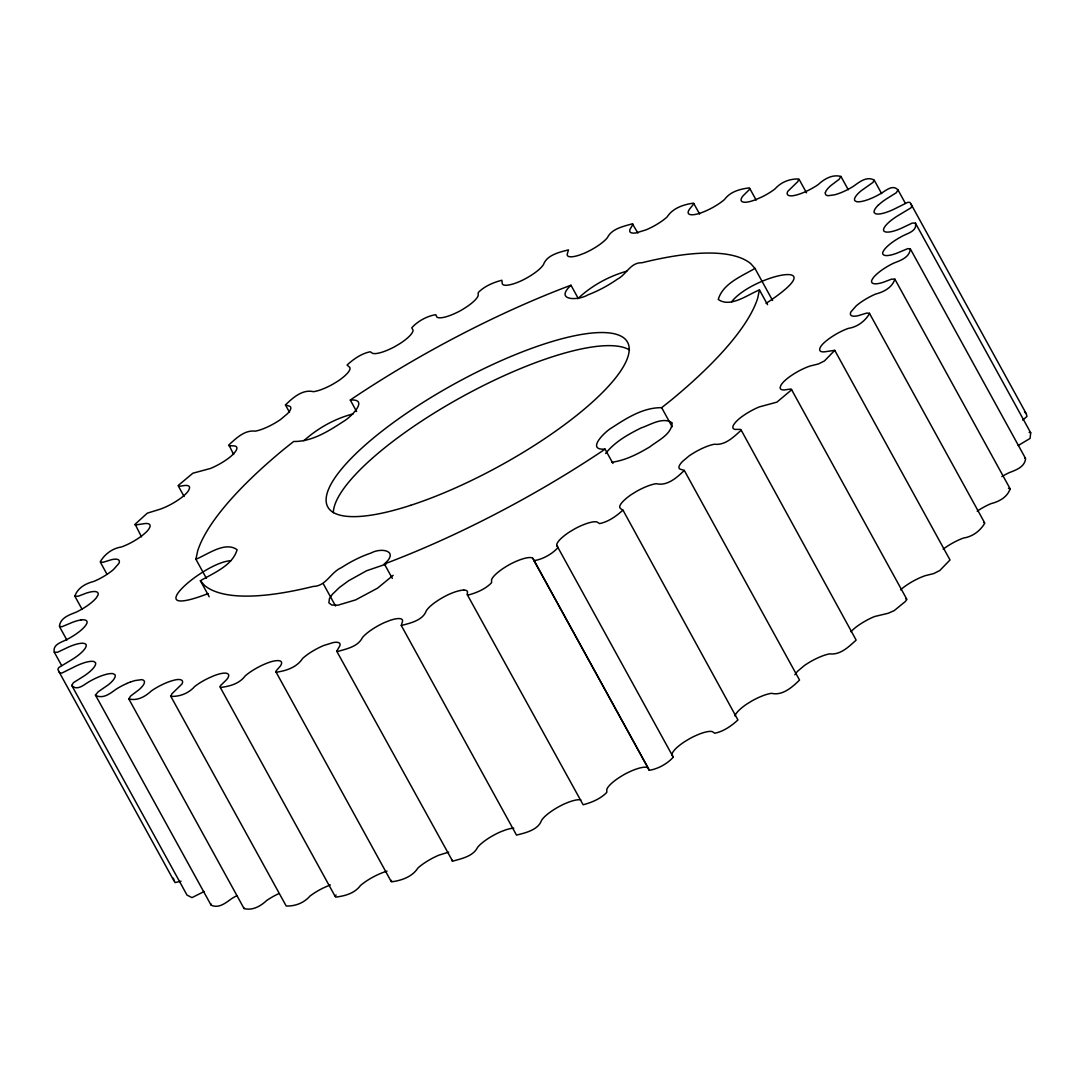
<?xml version="1.0" encoding="UTF-8"?>
<svg xmlns="http://www.w3.org/2000/svg" width="1085" height="1085" viewBox="0 0 1085 1085"><rect width="100%" height="100%" fill="white"/><g stroke="black" fill="none" stroke-linecap="round" stroke-linejoin="round"><path stroke-width="1.5" d="M878.24 205.187A24.182 6.619 -28.8 0 0 875.649 208.117A24.833 6.808 -28.8 0 0 874.293 210.666A25.497 6.985 -28.8 0 0 874.212 212.646L875.758 213.786A25.226 6.903 -28.8 0 0 879.772 213.921A24.697 6.768 -28.8 0 0 882.403 213.447A24.182 6.619 -28.8 0 0 885.387 212.646L888.629 211.521A22.527 6.171 -28.8 0 0 895.708 208.347L907.86 202.312L909.962 202.407L911.061 204.183L911.902 206.096L910.817 207.94L899.167 214.938A22.446 6.144 -28.8 0 0 894.176 218.139A22.812 6.252 -28.8 0 0 891.26 220.282A23.843 6.537 -28.8 0 0 887.652 223.442A24.412 6.686 -28.8 0 0 885.808 225.422A24.941 6.835 -28.8 0 0 884.478 227.267A25.24 6.917 -28.8 0 0 883.692 228.908L883.516 230.318A25.755 7.053 -28.8 0 0 884.75 231.634A25.321 6.944 -28.8 0 0 886.255 232.041L887.204 232.109A24.318 6.659 -28.8 0 0 892.06 231.498L893.525 231.119A22.88 6.266 -28.8 0 0 898.353 229.505A22.419 6.144 -28.8 0 0 901.879 227.999L912.254 223.076L915.455 223.171C917.49 231.525 906.653 233.438 901.581 236.557A22.432 6.144 -28.8 0 0 896.332 239.595A22.826 6.252 -28.8 0 0 893.131 241.724L891.653 242.796A24.073 6.591 -28.8 0 0 887.774 245.97A24.806 6.795 -28.8 0 0 884.817 249.048A25.348 6.944 -28.8 0 0 883.027 251.774L882.715 252.588A25.701 7.039 -28.8 0 0 883.068 254.378A25.213 6.903 -28.8 0 0 884.736 255.355A24.792 6.795 -28.8 0 0 886.499 255.572A24.073 6.591 -28.8 0 0 888.723 255.423L890.012 255.206A22.636 6.198 -28.8 0 0 897.797 252.819L907.928 248.573L910.342 249.224C909.244 257.66 900.469 260.454 893.728 263.126A22.622 6.198 -28.8 0 0 884.953 267.981A23.422 6.415 -28.8 0 0 881.793 270.111A24.304 6.659 -28.8 0 0 877.616 273.352A25.104 6.876 -28.8 0 0 873.452 277.516L871.77 280.242A25.484 6.985 -28.8 0 0 871.716 282.209A25.186 6.903 -28.8 0 0 872.408 283.104L872.977 283.416A24.033 6.591 -28.8 0 0 876.504 283.795L877.697 283.66A22.527 6.171 -28.8 0 0 883.543 282.195L891.49 279.157L894.894 279.184C892.101 287.579 883.909 291.946 875.812 293.994A22.514 6.171 -28.8 0 0 868.665 297.439A23.612 6.469 -28.8 0 0 861.938 301.535A24.792 6.795 -28.8 0 0 856.187 305.889L850.884 311.951A25.253 6.917 -28.8 0 0 850.559 314.65A24.738 6.781 -28.8 0 0 851.264 315.518A23.965 6.564 -28.8 0 0 853.38 316.169A23.124 6.334 -28.8 0 0 855.441 316.142A22.609 6.198 -28.8 0 0 858.004 315.735L866.915 313.022L869.505 313.633C864.881 321.391 857.313 327.019 848.267 328.402A22.459 6.157 -28.8 0 0 841.255 331.386A23.436 6.415 -28.8 0 0 835.992 334.207A24.426 6.686 -28.8 0 0 830.988 337.354A25.199 6.903 -28.8 0 0 823.935 342.901L822.796 343.999A25.809 7.066 -28.8 0 0 820.558 346.915A25.186 6.903 -28.8 0 0 819.69 349.234L819.69 349.858A24.195 6.632 -28.8 0 0 820.585 351.242L821.169 351.54A22.826 6.252 -28.8 0 0 823.759 351.865A22.473 6.157 -28.8 0 0 826.173 351.594L834.758 350.333L824.451 360.952L818.429 363.95L810.169 365.998A22.595 6.184 -28.8 0 0 805.07 367.964A23.395 6.415 -28.8 0 0 799.781 370.5A24.223 6.632 -28.8 0 0 796.268 372.453A24.684 6.768 -28.8 0 0 792.85 374.542A25.131 6.89 -28.8 0 0 789.636 376.753A25.457 6.971 -28.8 0 0 786.666 379.018L784.157 381.269A25.43 6.971 -28.8 0 0 780.997 385.161L780.169 387.426A23.802 6.524 -28.8 0 0 780.671 389.027A23.205 6.361 -28.8 0 0 781.756 389.664A22.5 6.157 -28.8 0 0 784.482 389.922L790.368 389.067L791.602 389.813L776.887 402.142L759.31 406.902A23.748 6.51 -28.8 0 0 754.034 409.303A24.494 6.713 -28.8 0 0 750.467 411.188A25.186 6.903 -28.8 0 0 741.964 416.599L740.404 417.752A25.687 7.039 -28.8 0 0 736.688 421.089A25.226 6.917 -28.8 0 0 734.192 424.018A24.752 6.781 -28.8 0 0 733.229 425.686A24.087 6.605 -28.8 0 0 732.863 427.11A22.988 6.293 -28.8 0 0 733.935 429.009A22.351 6.13 -28.8 0 0 735.399 429.429L740.296 429.362L740.906 430.487C733.609 436.997 725.2 445.542 714.472 444.24A22.704 6.225 -28.8 0 0 708.532 445.827A23.422 6.415 -28.8 0 0 705.182 447.115A24.155 6.619 -28.8 0 0 701.656 448.675A24.724 6.768 -28.8 0 0 698.062 450.478A25.267 6.917 -28.8 0 0 692.678 453.571A25.769 7.066 -28.8 0 0 689.219 455.822L682.601 461.369A24.657 6.754 -28.8 0 0 680.173 464.258A24.182 6.619 -28.8 0 0 679.264 465.899A23.45 6.429 -28.8 0 0 678.939 467.296A22.487 6.157 -28.8 0 0 680.159 469.14L684.282 470.415C677.189 477.441 667.167 486.351 656.357 483.693A22.826 6.252 -28.8 0 0 652.261 484.547L650.729 485.009A24.155 6.619 -28.8 0 0 645.724 486.853A24.724 6.781 -28.8 0 0 642.171 488.44A25.172 6.89 -28.8 0 0 636.664 491.288L631.294 494.597A25.308 6.93 -28.8 0 0 624.282 500.144A24.602 6.741 -28.8 0 0 621.515 503.114A23.802 6.524 -28.8 0 0 620.362 504.851A23.138 6.334 -28.8 0 0 619.779 506.356A22.527 6.171 -28.8 0 0 620.105 508.078L622.695 510.303C616.361 516.202 608.129 521.939 599.517 523.607L597.103 522.007A22.432 6.144 -28.8 0 0 594.322 521.777A22.812 6.252 -28.8 0 0 591.867 522.102L590.484 522.414A24.073 6.591 -28.8 0 0 585.832 523.824A24.833 6.808 -28.8 0 0 580.597 525.927A25.497 6.985 -28.8 0 0 575.036 528.68L569.571 531.935A25.226 6.903 -28.8 0 0 563.481 536.356A24.697 6.768 -28.8 0 0 561.067 538.472A24.182 6.619 -28.8 0 0 559.128 540.479L557.731 542.31A22.527 6.171 -28.8 0 0 556.727 545.28L673.256 757.154C667.519 763.704 657.863 769.021 649.264 770.296L648.138 767.963A22.446 6.144 -28.8 0 0 646.104 767.231A22.812 6.252 -28.8 0 0 644.083 767.231A23.843 6.537 -28.8 0 0 640.191 767.895A24.412 6.686 -28.8 0 0 637.126 768.777A24.941 6.835 -28.8 0 0 633.748 769.997A25.24 6.917 -28.8 0 0 630.141 771.516L626.357 773.334A25.755 7.053 -28.8 0 0 620.851 776.507A25.321 6.944 -28.8 0 0 617.528 778.691L615.982 779.776A24.318 6.659 -28.8 0 0 610.814 784.048L609.797 785.065A22.88 6.266 -28.8 0 0 607.573 787.859A22.419 6.144 -28.8 0 0 606.813 789.46L606.786 792.389C600.737 798.736 591.501 802.615 583.12 804.758L467.296 594.702L467.486 591.691A22.432 6.144 -28.8 0 0 466.265 590.471A22.826 6.252 -28.8 0 0 464.719 590.118L463.756 590.091M233.655 454.493L228.854 444.891C236.137 438.367 244.559 429.823 255.273 431.138A22.704 6.225 -28.8 0 0 261.214 429.538A23.422 6.415 -28.8 0 0 264.577 428.249A24.155 6.619 -28.8 0 0 268.09 426.69A24.724 6.768 -28.8 0 0 271.698 424.886A25.267 6.917 -28.8 0 0 277.068 421.794A25.769 7.066 -28.8 0 0 280.527 419.542L287.145 413.995A24.657 6.754 -28.8 0 0 289.573 411.106A24.182 6.619 -28.8 0 0 290.495 409.465A23.45 6.429 -28.8 0 0 290.821 408.068A22.487 6.157 -28.8 0 0 289.6 406.224L285.463 404.949C292.57 397.937 302.579 389.013 313.389 391.671A22.826 6.252 -28.8 0 0 317.485 390.817L319.031 390.369A24.155 6.619 -28.8 0 0 324.022 388.511A24.724 6.781 -28.8 0 0 327.589 386.925A25.172 6.89 -28.8 0 0 333.081 384.076L338.466 380.767A25.308 6.93 -28.8 0 0 345.464 375.234A24.602 6.741 -28.8 0 0 348.231 372.264A23.802 6.524 -28.8 0 0 349.397 370.514A23.138 6.334 -28.8 0 0 349.967 369.008A22.527 6.171 -28.8 0 0 349.641 367.286L347.064 365.062C353.398 359.162 361.63 353.425 370.243 351.771L372.643 353.357A22.432 6.144 -28.8 0 0 375.424 353.588A22.812 6.252 -28.8 0 0 377.892 353.262L379.262 352.964A24.073 6.591 -28.8 0 0 383.914 351.554A24.833 6.808 -28.8 0 0 389.149 349.438A25.497 6.985 -28.8 0 0 394.723 346.698L400.189 343.443A25.226 6.903 -28.8 0 0 406.278 339.008A24.697 6.768 -28.8 0 0 408.692 336.892A24.182 6.619 -28.8 0 0 410.618 334.885L412.015 333.054A22.527 6.171 -28.8 0 0 413.032 330.084L411.744 327.846C417.481 321.296 427.137 315.979 435.736 314.704L436.862 317.037A22.446 6.144 -28.8 0 0 438.896 317.769A22.812 6.252 -28.8 0 0 440.917 317.769A23.843 6.537 -28.8 0 0 444.809 317.105A24.412 6.686 -28.8 0 0 447.874 316.223A24.941 6.835 -28.8 0 0 451.252 315.003A25.24 6.917 -28.8 0 0 454.859 313.484L458.643 311.666A25.755 7.053 -28.8 0 0 464.149 308.493A25.321 6.944 -28.8 0 0 467.472 306.309L469.018 305.224A24.318 6.659 -28.8 0 0 474.186 300.952L475.203 299.935A22.88 6.266 -28.8 0 0 477.427 297.141A22.419 6.144 -28.8 0 0 478.187 295.54L478.214 292.611C484.263 286.264 493.499 282.385 501.88 280.242L502.274 283.673A22.432 6.144 -28.8 0 0 503.481 284.894A22.826 6.252 -28.8 0 0 505.027 285.246L506.003 285.274A24.168 6.619 -28.8 0 0 509.624 284.826A24.806 6.795 -28.8 0 0 514.168 283.605A25.348 6.944 -28.8 0 0 519.444 281.598L521.329 280.771A25.701 7.039 -28.8 0 0 526.957 277.855A25.213 6.903 -28.8 0 0 532.152 274.695A24.792 6.795 -28.8 0 0 535.258 272.525A24.073 6.591 -28.8 0 0 538.024 270.382L539.245 269.324A22.636 6.198 -28.8 0 0 543.504 264.482C546.948 254.921 559.765 252.1 568.486 249.889L567.238 254.107A22.622 6.198 -28.8 0 0 568.648 256.467A23.422 6.415 -28.8 0 0 570.235 256.779A24.304 6.659 -28.8 0 0 573.585 256.575A25.104 6.876 -28.8 0 0 579.566 255.043L584.991 252.941A25.484 6.985 -28.8 0 0 590.565 250.187A25.186 6.903 -28.8 0 0 594.119 248.18L595.828 247.136A24.033 6.591 -28.8 0 0 601.958 242.85L603.26 241.779A22.527 6.171 -28.8 0 0 607.369 237.696C611.926 228.474 623.495 226.453 632.365 223.795L637.899 233.017M740.974 429.728L856.146 640.109C848.863 646.633 840.441 655.177 829.727 653.862A22.704 6.225 -28.8 0 0 823.786 655.462A23.422 6.415 -28.8 0 0 820.423 656.75A24.155 6.619 -28.8 0 0 816.91 658.31A24.724 6.768 -28.8 0 0 813.302 660.114A25.267 6.917 -28.8 0 0 807.932 663.206A25.769 7.066 -28.8 0 0 804.473 665.458L797.855 671.005A24.657 6.754 -28.8 0 0 795.427 673.894A24.182 6.619 -28.8 0 0 794.898 674.748M513.775 828.208A24.304 6.659 -28.8 0 0 511.415 828.425A25.104 6.876 -28.8 0 0 505.434 829.957L500.009 832.059A25.484 6.985 -28.8 0 0 494.435 834.813A25.186 6.903 -28.8 0 0 490.881 836.82L489.172 837.864A24.033 6.591 -28.8 0 0 483.042 842.15L481.74 843.221A22.527 6.171 -28.8 0 0 477.631 847.304C473.074 856.526 461.505 858.547 452.635 861.205L336.73 651.203L339.564 646.307A22.514 6.171 -28.8 0 0 339.863 643.663A23.612 6.469 -28.8 0 0 337.72 642.388A24.792 6.795 -28.8 0 0 333.421 642.51L323.642 645.534A25.253 6.917 -28.8 0 0 316.359 649.033A24.738 6.781 -28.8 0 0 312.846 651.027A23.965 6.564 -28.8 0 0 307.977 654.187A23.124 6.334 -28.8 0 0 305.102 656.344A22.609 6.198 -28.8 0 0 302.606 658.473C296.87 667.383 286.047 670.883 276.173 672.225L276.241 670.747L280.201 666.217A22.459 6.157 -28.8 0 0 281.612 663.071A23.436 6.415 -28.8 0 0 281.042 661.524A24.426 6.686 -28.8 0 0 279.143 660.711A25.199 6.903 -28.8 0 0 273.325 661.158L271.779 661.524A25.809 7.066 -28.8 0 0 266.612 663.315A25.186 6.903 -28.8 0 0 261.227 665.688L259.437 666.583A24.195 6.632 -28.8 0 0 254.188 669.499L252.507 670.53A22.826 6.252 -28.8 0 0 247.868 673.744A22.473 6.157 -28.8 0 0 245.183 675.928C239.446 683.713 229.884 686.262 220.811 687.442L220.092 686.385L220.811 685.34L226.738 679.508A22.595 6.184 -28.8 0 0 228.365 676.918A23.395 6.415 -28.8 0 0 228.623 674.951A24.223 6.632 -28.8 0 0 228.04 674.016A24.684 6.768 -28.8 0 0 226.887 673.392A25.131 6.89 -28.8 0 0 225.165 673.12A25.457 6.971 -28.8 0 0 222.886 673.229L220.024 673.771A25.43 6.971 -28.8 0 0 213.365 675.982L208.049 678.342A23.802 6.524 -28.8 0 0 202.759 681.136A23.205 6.361 -28.8 0 0 199.382 683.197A22.5 6.157 -28.8 0 0 194.744 686.452C188.709 693.301 179.947 696.733 170.942 696.367L171.891 693.817L181.941 684.038A23.748 6.51 -28.8 0 0 182.578 681.882A24.494 6.713 -28.8 0 0 182.266 680.797A25.186 6.903 -28.8 0 0 178.903 679.508L177.791 679.508A25.687 7.039 -28.8 0 0 173.559 680.322A25.226 6.917 -28.8 0 0 168.704 681.855A24.752 6.781 -28.8 0 0 165.259 683.238A24.087 6.605 -28.8 0 0 161.733 684.866A22.988 6.293 -28.8 0 0 154.748 688.704A22.351 6.13 -28.8 0 0 151.439 690.86C145.376 696.516 137.334 701.195 128.803 698.916L130.661 696L138.853 689.829A22.704 6.225 -28.8 0 0 142.732 685.828A23.422 6.415 -28.8 0 0 143.857 684.092A24.155 6.619 -28.8 0 0 144.386 682.601A24.724 6.768 -28.8 0 0 144.346 681.366A25.267 6.917 -28.8 0 0 143.152 680.078A25.769 7.066 -28.8 0 0 141.593 679.658L135.137 680.553A24.657 6.754 -28.8 0 0 130.349 682.085M451.984 860.839L452.052 860.066M633.016 224.161L630.182 229.057A22.514 6.171 -28.8 0 0 629.883 231.702A23.612 6.469 -28.8 0 0 632.026 232.977A24.792 6.795 -28.8 0 0 636.325 232.855L646.117 229.83A25.253 6.917 -28.8 0 0 653.401 226.331A24.738 6.781 -28.8 0 0 656.9 224.337A23.965 6.564 -28.8 0 0 661.769 221.177A23.124 6.334 -28.8 0 0 664.657 219.021A22.609 6.198 -28.8 0 0 667.153 216.891C672.876 207.981 683.699 204.482 693.573 203.139L699.594 214.03M141.484 536.844L135.11 524.231L147.289 513.178L159.59 509.367A22.595 6.184 -28.8 0 0 164.676 507.414A23.395 6.415 -28.8 0 0 169.979 504.864A24.223 6.632 -28.8 0 0 173.492 502.911A24.684 6.768 -28.8 0 0 176.896 500.822A25.131 6.89 -28.8 0 0 180.124 498.612A25.457 6.971 -28.8 0 0 183.094 496.347L185.603 494.095A25.43 6.971 -28.8 0 0 188.749 490.203L189.577 487.938A23.802 6.524 -28.8 0 0 189.075 486.351A23.205 6.361 -28.8 0 0 188.003 485.7A22.5 6.157 -28.8 0 0 185.277 485.443L179.378 486.297L178.143 485.551L192.859 473.223L210.449 468.462A23.748 6.51 -28.8 0 0 215.712 466.062A24.494 6.713 -28.8 0 0 219.279 464.177A25.186 6.903 -28.8 0 0 227.782 458.779L229.342 457.612A25.687 7.039 -28.8 0 0 233.072 454.289A25.226 6.917 -28.8 0 0 235.567 451.346A24.752 6.781 -28.8 0 0 236.516 449.678A24.087 6.605 -28.8 0 0 236.883 448.254A22.988 6.293 -28.8 0 0 235.825 446.355A22.351 6.13 -28.8 0 0 234.346 445.935L228.786 445.637M834.758 350.333L950.012 559.968L939.705 570.588L933.67 573.585L925.41 575.633A22.595 6.184 -28.8 0 0 920.324 577.586A23.395 6.415 -28.8 0 0 915.021 580.136A24.223 6.632 -28.8 0 0 911.509 582.089A24.684 6.768 -28.8 0 0 908.104 584.178A25.131 6.89 -28.8 0 0 904.876 586.388A25.457 6.971 -28.8 0 0 901.906 588.653L900.55 589.806M82.162 609.458L74.851 596.18C77.645 587.785 85.851 583.418 93.947 581.37A22.514 6.171 -28.8 0 0 101.081 577.925A23.612 6.469 -28.8 0 0 107.808 573.829A24.792 6.795 -28.8 0 0 113.559 569.476L118.875 563.427A25.253 6.917 -28.8 0 0 119.201 560.714A24.738 6.781 -28.8 0 0 118.482 559.846A23.965 6.564 -28.8 0 0 116.38 559.195A23.124 6.334 -28.8 0 0 114.305 559.223A22.609 6.198 -28.8 0 0 111.741 559.629L102.844 562.342L100.254 561.732C104.879 553.974 112.433 548.345 121.493 546.962A22.459 6.157 -28.8 0 0 128.491 543.978A23.436 6.415 -28.8 0 0 133.767 541.157A24.426 6.686 -28.8 0 0 138.771 538.011A25.199 6.903 -28.8 0 0 145.81 532.464L146.95 531.365A25.809 7.066 -28.8 0 0 149.188 528.449A25.186 6.903 -28.8 0 0 150.069 526.13L150.055 525.52A24.195 6.632 -28.8 0 0 149.174 524.123L148.591 523.824A22.826 6.252 -28.8 0 0 145.987 523.499A22.473 6.157 -28.8 0 0 143.573 523.77L134.988 525.031M894.894 279.184L1010.149 488.82C1007.355 497.215 999.149 501.582 991.053 503.63A22.514 6.171 -28.8 0 0 983.919 507.075A23.612 6.469 -28.8 0 0 977.192 511.171M206.421 578.373L195.897 559.236L197.714 550.787A318.705 87.315 -28.8 0 1 284.189 449.014L293.682 441.486C312.073 441.744 328.782 431.03 343.674 421.292C349.872 417.996 370.094 398.548 350.292 400.053L356.599 411.527M772.588 300.491L754.957 268.415C741.692 276.227 722.908 283.497 718.256 299.433C730.205 308.113 747.606 294.713 759.446 289.926L757.642 298.375A318.705 87.315 -28.8 0 1 671.154 400.148L661.66 407.675C643.269 407.417 626.56 418.132 611.669 427.87C605.471 431.165 585.249 450.614 605.05 449.109L612.944 463.444M173.288 878.172L175.038 882.593L181.032 881.21M236.869 895.654A22.487 6.157 -28.8 0 0 231.607 898.678C225.761 902.828 218.709 908.877 211.073 905.121L95.439 695.051L98.165 691.81L108.568 684.608A22.826 6.252 -28.8 0 0 111.958 681.489L112.84 680.526A24.155 6.619 -28.8 0 0 114.671 677.867A24.724 6.781 -28.8 0 0 115.186 676.362A25.172 6.89 -28.8 0 0 114.847 674.612L113.016 673.649A25.308 6.93 -28.8 0 0 107.144 674.124A24.602 6.741 -28.8 0 0 102.573 675.44A23.802 6.524 -28.8 0 0 99.223 676.701A23.138 6.334 -28.8 0 0 95.724 678.233A22.527 6.171 -28.8 0 0 90.34 681.027C85.05 683.523 77.55 691.81 71.746 685.435L73.441 682.655L83.192 676.552A22.432 6.144 -28.8 0 0 87.817 673.283A22.812 6.252 -28.8 0 0 90.367 671.154L91.479 670.123A24.073 6.591 -28.8 0 0 94.069 667.221A24.833 6.808 -28.8 0 0 95.453 664.698A25.497 6.985 -28.8 0 0 95.534 662.718L94.002 661.579A25.226 6.903 -28.8 0 0 89.987 661.443A24.697 6.768 -28.8 0 0 87.343 661.918A24.073 6.591 -28.8 0 0 84.372 662.704L81.117 663.857A22.527 6.171 -28.8 0 0 74.051 667.017L61.899 673.053L59.783 672.958L58.685 671.181L57.858 669.269L58.943 667.424L70.579 660.426A22.446 6.144 -28.8 0 0 75.584 657.225A22.812 6.252 -28.8 0 0 78.486 655.082A23.843 6.537 -28.8 0 0 82.107 651.922A24.412 6.686 -28.8 0 0 83.938 649.942A24.941 6.835 -28.8 0 0 85.281 648.098A25.24 6.917 -28.8 0 0 86.054 646.457L86.244 645.046A25.755 7.053 -28.8 0 0 85.01 643.731A25.321 6.944 -28.8 0 0 83.491 643.324L82.555 643.256A24.318 6.659 -28.8 0 0 77.686 643.866L76.235 644.246A22.88 6.266 -28.8 0 0 71.407 645.86A22.419 6.144 -28.8 0 0 67.867 647.365L57.505 652.288L54.291 652.193C52.27 643.839 63.106 641.927 68.179 638.807A22.432 6.144 -28.8 0 0 73.427 635.769A22.826 6.252 -28.8 0 0 76.615 633.64L78.093 632.569A24.168 6.619 -28.8 0 0 81.999 629.368A24.806 6.795 -28.8 0 0 84.942 626.316A25.348 6.944 -28.8 0 0 86.732 623.59L87.044 622.776A25.701 7.039 -28.8 0 0 86.692 620.986A25.213 6.903 -28.8 0 0 85.023 620.01A24.792 6.795 -28.8 0 0 83.26 619.793A24.168 6.619 -28.8 0 0 81.036 619.874M210.68 904.687L210.938 903.819M825.359 192.764A24.724 6.768 -28.8 0 0 825.414 193.998A25.267 6.917 -28.8 0 0 826.594 195.286A25.769 7.066 -28.8 0 0 828.153 195.707L834.609 194.812A24.657 6.754 -28.8 0 0 839.41 193.279A24.182 6.619 -28.8 0 0 842.828 191.896A23.45 6.429 -28.8 0 0 846.354 190.255A22.487 6.157 -28.8 0 0 853.393 186.322C859.239 182.171 866.291 176.123 873.927 179.879L873.127 182.294L861.178 190.757A22.826 6.252 -28.8 0 0 857.787 193.876L856.906 194.852A24.155 6.619 -28.8 0 0 855.088 197.497A24.724 6.781 -28.8 0 0 854.56 199.003A25.172 6.89 -28.8 0 0 854.899 200.752L856.73 201.715A25.308 6.93 -28.8 0 0 862.616 201.24A24.602 6.741 -28.8 0 0 867.186 199.925A23.802 6.524 -28.8 0 0 870.536 198.663A23.138 6.334 -28.8 0 0 874.022 197.131A22.527 6.171 -28.8 0 0 879.406 194.337C884.709 191.842 892.209 183.555 898 189.929L905.31 203.22M693.912 203.695L689.545 209.147A22.459 6.157 -28.8 0 0 688.148 212.294A23.436 6.415 -28.8 0 0 688.717 213.84A24.426 6.686 -28.8 0 0 690.602 214.654A25.199 6.903 -28.8 0 0 696.434 214.22L697.967 213.853A25.809 7.066 -28.8 0 0 703.148 212.05A25.186 6.903 -28.8 0 0 708.532 209.676L710.322 208.795A24.195 6.632 -28.8 0 0 715.571 205.865L717.239 204.834A22.826 6.252 -28.8 0 0 721.891 201.62A22.473 6.157 -28.8 0 0 724.577 199.437C730.3 191.652 739.861 189.102 748.935 187.922L749.667 188.98L748.935 190.024L743.022 195.856A22.595 6.184 -28.8 0 0 741.38 198.446A23.395 6.415 -28.8 0 0 741.136 200.413A24.223 6.632 -28.8 0 0 741.706 201.349A24.684 6.768 -28.8 0 0 742.859 201.973A25.131 6.89 -28.8 0 0 744.581 202.244A25.457 6.971 -28.8 0 0 746.86 202.135L749.735 201.593A25.43 6.971 -28.8 0 0 756.394 199.382L761.711 197.022A23.802 6.524 -28.8 0 0 766.986 194.229A23.205 6.361 -28.8 0 0 770.364 192.167A22.5 6.157 -28.8 0 0 775.016 188.912C781.037 182.063 789.799 178.645 798.804 178.998L797.868 181.548L787.805 191.326A23.748 6.51 -28.8 0 0 787.181 193.483A24.494 6.713 -28.8 0 0 787.493 194.568A25.186 6.903 -28.8 0 0 790.856 195.856L791.969 195.856A25.687 7.039 -28.8 0 0 796.2 195.042A25.226 6.917 -28.8 0 0 801.042 193.51A24.752 6.781 -28.8 0 0 804.487 192.126A24.087 6.605 -28.8 0 0 808.013 190.499A22.988 6.293 -28.8 0 0 815.011 186.661A22.351 6.13 -28.8 0 0 818.307 184.504C824.369 178.849 832.412 174.17 840.943 176.448L848.253 189.726M684.282 470.415L799.536 680.051C792.43 687.063 782.421 695.987 771.611 693.329A22.826 6.252 -28.8 0 0 767.515 694.183L765.969 694.631A24.155 6.619 -28.8 0 0 760.978 696.489A24.724 6.781 -28.8 0 0 757.411 698.075A25.172 6.89 -28.8 0 0 751.919 700.924L746.534 704.233A25.308 6.93 -28.8 0 0 739.536 709.766A24.602 6.741 -28.8 0 0 736.769 712.736A23.802 6.524 -28.8 0 0 735.603 714.486A23.138 6.334 -28.8 0 0 735.033 715.991M448.675 852.145L438.882 855.17A25.253 6.917 -28.8 0 0 431.599 858.669A24.738 6.781 -28.8 0 0 428.1 860.663A23.965 6.564 -28.8 0 0 423.231 863.823A23.124 6.334 -28.8 0 0 420.343 865.979A22.609 6.198 -28.8 0 0 417.847 868.109C412.124 877.019 401.301 880.518 391.427 881.861L391.495 880.383M195.897 559.236C207.737 554.476 225.124 541.008 237.1 549.715C232.448 565.665 213.664 572.934 200.386 580.733L204.55 585.466A318.705 87.315 -28.8 0 0 313.334 586.415C326.11 586.226 330.532 572.365 341.382 567.672C350.658 561.637 360.586 556.537 371.097 553.011C381.784 547.138 399.497 551.099 384.361 563.929L392.322 578.4M336.065 894.976L335.333 896.02L336.065 897.078C345.138 895.898 354.7 893.348 360.423 885.563A22.473 6.157 -28.8 0 1 363.109 883.38A22.826 6.252 -28.8 0 1 367.761 880.166L369.429 879.135A24.195 6.632 -28.8 0 1 374.678 876.205L376.468 875.324A25.186 6.903 -28.8 0 1 381.852 872.95A25.809 7.066 -28.8 0 1 387.033 871.147M605.647 453.476C614.734 441.839 628.093 434.434 641.086 427.951C650.39 424.859 662.989 416.491 672.171 422.906C671.615 434.42 657.985 440.442 649.929 446.803C638.17 453.842 625.557 460.393 611.818 462.278M393.163 575.308L377.566 588.151L355.663 599.883L337.991 605.172L331.834 605.05L328.863 602.867L329.433 598.608L332.173 594.512L339.469 587.446L348.583 580.773L366.567 570.764L386.016 564.119M578.142 298.266L570.981 285.233C553.947 300.857 578.183 300.87 587.962 294.849C598.35 290.888 608.21 285.572 617.324 279.198C626.587 274.546 630.29 262.339 642.008 262.746A318.705 87.315 -28.8 0 1 750.793 263.696L754.957 268.415M577.79 298.728C591.474 285.735 608.631 276.336 626.75 271.182M731.643 301.766C752.651 274.885 837.227 256.521 766.078 303.366M878.28 205.241L879.379 204.211A22.812 6.252 -28.8 0 1 881.942 202.081A22.432 6.144 -28.8 0 1 886.553 198.813L896.305 192.723L898 189.929M303.814 440.768C317.783 428.141 334.872 418.634 353.127 413.887M350.292 400.053L353.629 397.747A318.705 87.315 -28.8 0 1 568.608 286.087L570.981 285.233M605.05 449.109L601.727 451.414A318.705 87.315 -28.8 0 1 386.748 563.074L384.361 563.929M1022.694 420.071L1026.966 416.464L1026.315 413.819L911.061 204.183M204.265 891.463L191.95 897.634L187 895.071L71.746 685.435M1018.218 445.515L1030.058 438.448L1030.709 432.806L915.455 223.171M208.144 593.59C135.557 621.474 204.658 561.42 230.847 560.769M81.022 619.942L79.747 620.159A22.636 6.198 -28.8 0 0 71.949 622.546L61.818 626.791L59.404 626.14C60.502 617.704 69.291 614.91 76.031 612.238A22.622 6.198 -28.8 0 0 84.793 607.383A23.422 6.415 -28.8 0 0 87.953 605.254A24.304 6.659 -28.8 0 0 92.13 602.012A25.104 6.876 -28.8 0 0 96.294 597.862L97.975 595.122A25.484 6.985 -28.8 0 0 98.043 593.156A25.186 6.903 -28.8 0 0 97.338 592.261L96.782 591.949A24.033 6.591 -28.8 0 0 93.242 591.569L92.049 591.705A22.527 6.171 -28.8 0 0 86.203 593.169L78.269 596.207L74.851 596.18M1008.453 488.358L1010.149 488.82M1029.136 432.345L1030.709 432.806M905.622 598.703L906.857 599.449L905.433 601.429L894.216 610.611L888.262 613.242L874.551 616.538A23.748 6.51 -28.8 0 0 869.288 618.938A24.494 6.713 -28.8 0 0 865.721 620.823A25.186 6.903 -28.8 0 0 857.218 626.221L855.658 627.388A25.687 7.039 -28.8 0 0 851.928 630.711A25.226 6.917 -28.8 0 0 850.966 631.741M336.73 651.203L337.381 651.57C346.264 648.911 357.819 646.891 362.376 637.668A22.527 6.171 -28.8 0 1 366.486 633.586L367.801 632.514A24.033 6.591 -28.8 0 1 373.932 628.229L375.627 627.184A25.186 6.903 -28.8 0 1 379.194 625.177A25.484 6.985 -28.8 0 1 384.755 622.437L390.18 620.322A25.104 6.876 -28.8 0 1 396.174 618.789A24.304 6.659 -28.8 0 1 399.511 618.586A23.422 6.415 -28.8 0 1 401.097 618.898A22.622 6.198 -28.8 0 1 402.521 621.257L401.274 625.475C409.994 623.265 422.811 620.444 426.256 610.882A22.636 6.198 -28.8 0 1 430.514 606.04L431.735 604.982A24.073 6.591 -28.8 0 1 434.488 602.84A24.792 6.795 -28.8 0 1 437.608 600.67A25.213 6.903 -28.8 0 1 442.802 597.51A25.701 7.039 -28.8 0 1 448.417 594.594L450.316 593.766A25.348 6.944 -28.8 0 1 455.578 591.759A24.806 6.795 -28.8 0 1 460.121 590.538M401.274 625.475L516.514 835.111C525.235 832.9 538.052 830.079 541.496 820.518A22.636 6.198 -28.8 0 1 545.755 815.676L546.976 814.618A24.073 6.591 -28.8 0 1 549.742 812.475A24.792 6.795 -28.8 0 1 552.848 810.305A25.213 6.903 -28.8 0 1 558.043 807.145A25.701 7.039 -28.8 0 1 563.671 804.229L565.556 803.402A25.348 6.944 -28.8 0 1 570.832 801.395A24.806 6.795 -28.8 0 1 575.375 800.16A24.168 6.619 -28.8 0 1 578.997 799.726L579.973 799.753A22.826 6.252 -28.8 0 1 580.814 799.889M983.661 522.428L984.746 523.268C980.121 531.026 972.567 536.655 963.507 538.038A22.459 6.157 -28.8 0 0 956.509 541.022A23.436 6.415 -28.8 0 0 951.233 543.843A24.426 6.686 -28.8 0 0 946.228 546.989A25.199 6.903 -28.8 0 0 943.177 549.186M467.296 594.702L467.866 595.122C476.261 592.98 485.497 589.101 491.546 582.754L491.573 579.824A22.419 6.144 -28.8 0 1 492.319 578.224A22.88 6.266 -28.8 0 1 494.557 575.43L495.56 574.413A24.318 6.659 -28.8 0 1 500.741 570.154L502.274 569.055A25.321 6.944 -28.8 0 1 505.61 566.872A25.755 7.053 -28.8 0 1 511.103 563.698L514.9 561.881A25.24 6.917 -28.8 0 1 518.508 560.362A24.941 6.835 -28.8 0 1 521.871 559.155A24.412 6.686 -28.8 0 1 524.95 558.26A23.843 6.537 -28.8 0 1 528.829 557.595A22.812 6.252 -28.8 0 1 530.863 557.595A22.446 6.144 -28.8 0 1 532.884 558.341L534.01 560.66C542.622 559.385 552.265 554.069 558.002 547.518L556.727 545.28M1024.606 458.033L1025.596 458.86C1024.498 467.296 1015.709 470.09 1008.969 472.762A22.622 6.198 -28.8 0 0 1001.875 476.586M1024.511 411.798L1026.315 413.819M128.803 698.916L244.057 908.552C252.588 910.83 260.631 906.151 266.693 900.496A22.351 6.13 -28.8 0 1 269.989 898.339A22.988 6.293 -28.8 0 1 276.987 894.501A24.087 6.605 -28.8 0 1 278.75 893.66M95.439 695.051L95.819 695.485C103.455 699.242 110.507 693.193 116.353 689.043A22.487 6.157 -28.8 0 1 123.392 685.11A23.45 6.429 -28.8 0 1 126.918 683.469M673.256 757.154L671.968 754.902A22.527 6.171 -28.8 0 1 672.985 751.946L674.382 750.115A24.182 6.619 -28.8 0 1 676.308 748.107A24.697 6.768 -28.8 0 1 678.722 745.992A25.226 6.903 -28.8 0 1 684.811 741.557L690.277 738.302A25.497 6.985 -28.8 0 1 695.851 735.562A24.833 6.808 -28.8 0 1 701.086 733.446A24.073 6.591 -28.8 0 1 705.738 732.036L707.108 731.738A22.812 6.252 -28.8 0 1 709.563 731.412A22.432 6.144 -28.8 0 1 712.357 731.643L714.757 733.229C723.37 731.575 731.602 725.838 737.936 719.938L622.668 509.584M874.32 180.313L881.617 193.605M910.207 248.641L1025.447 458.277M799.197 179.527L806.508 192.818M869.288 313.009L984.543 522.644M749.654 188.261L756.136 200.074M759.446 289.926L767.543 304.654M791.345 389.23L906.599 598.866M661.66 407.675L672.144 426.744M532.884 558.341L648.138 767.963M534.01 560.66L649.264 770.296M285.463 404.949L289.532 412.327M323.276 583.716L335.523 605.972M178.401 486.134L184.084 496.469M275.834 671.669L391.088 881.305M200.386 580.733L209.202 596.777M220.106 687.103L335.346 896.739M100.457 562.356L106.954 574.168M170.548 695.838L286.196 906.002C295.201 906.355 303.963 902.937 309.984 896.088A22.5 6.157 -28.8 0 1 314.636 892.833A23.205 6.361 -28.8 0 1 318.013 890.771A23.802 6.524 -28.8 0 1 323.289 887.978L328.606 885.618A25.43 6.971 -28.8 0 1 330.342 884.953M59.553 626.723L66.863 640.001M54.291 652.193L61.601 665.471M58.685 671.181L173.939 880.817M840.943 176.448L839.085 179.364L830.907 185.535A22.704 6.225 -28.8 0 0 827.014 189.549A23.422 6.415 -28.8 0 0 825.902 191.272A24.155 6.619 -28.8 0 0 825.359 192.764M243.989 907.86L244.057 908.552M126.836 683.469A24.155 6.619 -28.8 0 1 130.268 682.085M460.189 590.498A24.073 6.591 -28.8 0 1 463.81 590.064M333.326 512.73A171.01 46.845 -28.8 0 1 462.373 396.595A171.01 46.845 -28.8 0 1 629.49 349.967M410.686 505.312A171.01 46.845 -28.8 0 0 628.893 345.925A171.01 46.845 -28.8 0 0 393.448 422.513A171.01 46.845 -28.8 0 0 410.686 505.312"/></g></svg>
